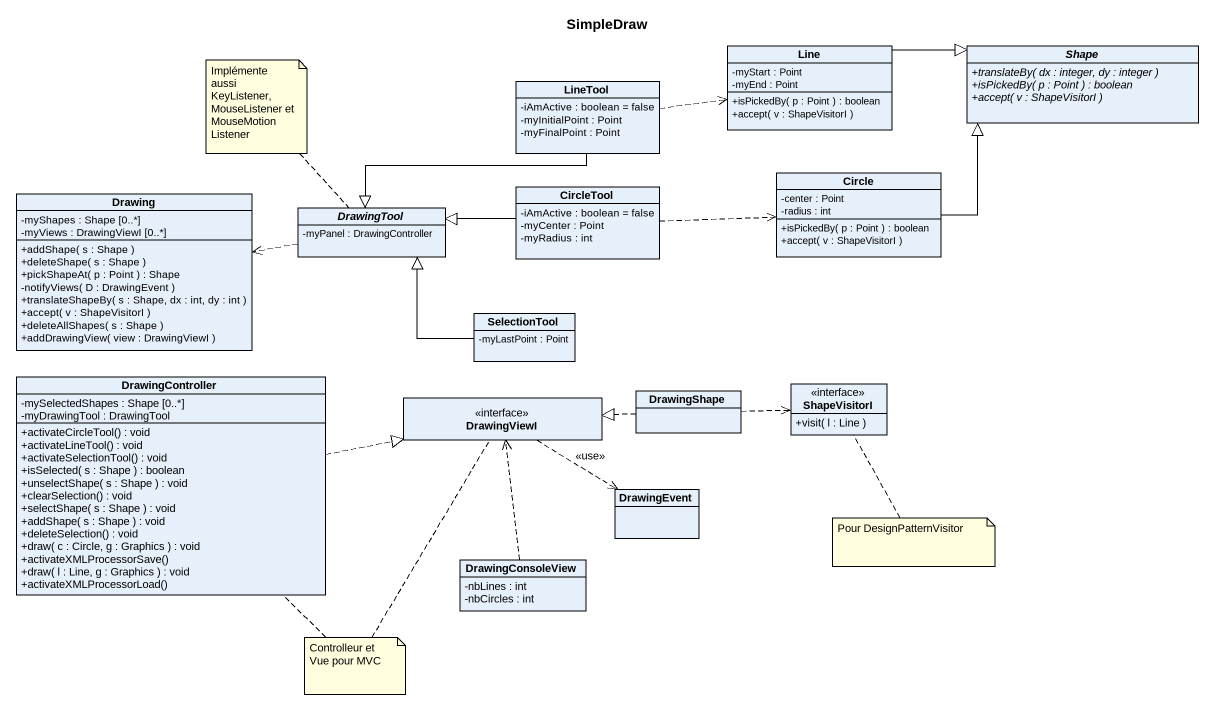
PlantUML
@startuml
title SimpleDraw
hide circle
hide empty members
skinparam classAttributeIconSize 0
class Line {
  -myStart : Point
  -myEnd : Point
  +isPickedBy( p : Point ) : boolean
  +accept( v : ShapeVisitorI )
}
abstract class Shape {
  {abstract} +translateBy( dx : integer, dy : integer )
  {abstract} +isPickedBy( p : Point ) : boolean
  {abstract} +accept( v : ShapeVisitorI )
}
class LineTool {
  -iAmActive : boolean = false
  -myInitialPoint : Point
  -myFinalPoint : Point
}
class Drawing {
  -myShapes : Shape [0..*]
  -myViews : DrawingViewI [0..*]
  +addShape( s : Shape )
  +deleteShape( s : Shape )
  +pickShapeAt( p : Point ) : Shape
  -notifyViews( D : DrawingEvent )
  +translateShapeBy( s : Shape, dx : int, dy : int )
  +accept( v : ShapeVisitorI )
  +deleteAllShapes( s : Shape )
  +addDrawingView( view : DrawingViewI )
}
class CircleTool {
  -iAmActive : boolean = false
  -myCenter : Point
  -myRadius : int
}
class "Circle" as Circle_ {
  -center : Point
  -radius : int
  +isPickedBy( p : Point ) : boolean
  +accept( v : ShapeVisitorI )
}
abstract class DrawingTool {
  -myPanel : DrawingController
}
class SelectionTool {
  -myLastPoint : Point
}
class DrawingController {
  -mySelectedShapes : Shape [0..*]
  -myDrawingTool : DrawingTool
  +activateCircleTool() : void
  +activateLineTool() : void
  +activateSelectionTool() : void
  +isSelected( s : Shape ) : boolean
  +unselectShape( s : Shape ) : void
  +clearSelection() : void
  +selectShape( s : Shape ) : void
  +addShape( s : Shape ) : void
  +deleteSelection() : void
  +draw( c : Circle, g : Graphics ) : void
  +activateXMLProcessorSave()
  +draw( l : Line, g : Graphics ) : void
  +activateXMLProcessorLoad()
}
interface ShapeVisitorI {
  +visit( l : Line )
}
interface DrawingViewI
class DrawingShape
class DrawingEvent
class DrawingConsoleView {
  -nbLines : int
  -nbCircles : int
}
Line -right-|> Shape
LineTool .right.> Line
LineTool -left-|> DrawingTool
CircleTool .right.> Circle_
CircleTool -left-|> DrawingTool
Circle_ -right-|> Shape
DrawingTool .left.> Drawing
SelectionTool -up-|> DrawingTool
DrawingController .right.|> DrawingViewI
DrawingViewI ..> DrawingEvent : <<use>>
DrawingShape .right.> ShapeVisitorI
DrawingShape .left.|> DrawingViewI
DrawingConsoleView .up.> DrawingViewI
note top of DrawingTool : Implémente aussi KeyListener, MouseListener et MouseMotionListener
note bottom of ShapeVisitorI : Pour DesignPatternVisitor
note as N3
  Controlleur et Vue pour MVC
end note
N3 .. DrawingViewI
N3 .. DrawingController
@enduml
